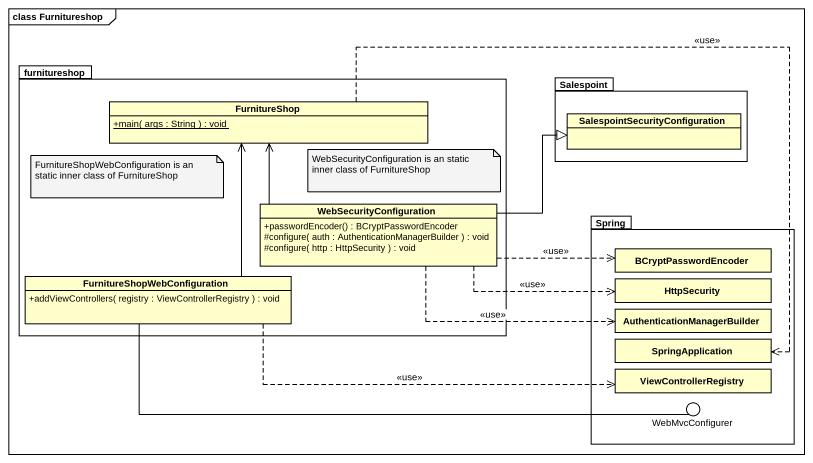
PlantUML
@startuml
mainframe class Furnitureshop
allowmixing
hide circle
hide empty members
skinparam classAttributeIconSize 0
package furnitureshop {
  class FurnitureShop {
    {static} +main( args : String ) : void
  }
  class WebSecurityConfiguration {
    +passwordEncoder() : BCryptPasswordEncoder
    #configure( auth : AuthenticationManagerBuilder ) : void
    #configure( http : HttpSecurity ) : void
  }
  class "FurnitureShopWebConfiguration" as FurnitureShopWebConfiguratio {
    +addViewControllers( registry : ViewControllerRegistry ) : void
  }
}
package Salespoint {
  class "SalespointSecurityConfiguration" as SalespointSecurityConfigurat
}
package Spring {
  class BCryptPasswordEncoder
  class HttpSecurity
  class AuthenticationManagerBuilder
  class SpringApplication
  class ViewControllerRegistry
}
() WebMvcConfigurer
Spring -- WebMvcConfigurer
FurnitureShop .right.> SpringApplication : <<use>>
WebSecurityConfiguration -up-> FurnitureShop
WebSecurityConfiguration -right-|> SalespointSecurityConfigurat
WebSecurityConfiguration .right.> BCryptPasswordEncoder : <<use>>
WebSecurityConfiguration .right.> HttpSecurity : <<use>>
WebSecurityConfiguration .right.> AuthenticationManagerBuilder : <<use>>
FurnitureShopWebConfiguratio -up-> FurnitureShop
FurnitureShopWebConfiguratio .right.> ViewControllerRegistry : <<use>>
FurnitureShopWebConfiguratio -right- WebMvcConfigurer
note as N1
  FurnitureShopWebConfiguration is an static inner class of FurnitureShop
end note
note as N2
  WebSecurityConfiguration is an static inner class of FurnitureShop
end note
@enduml
